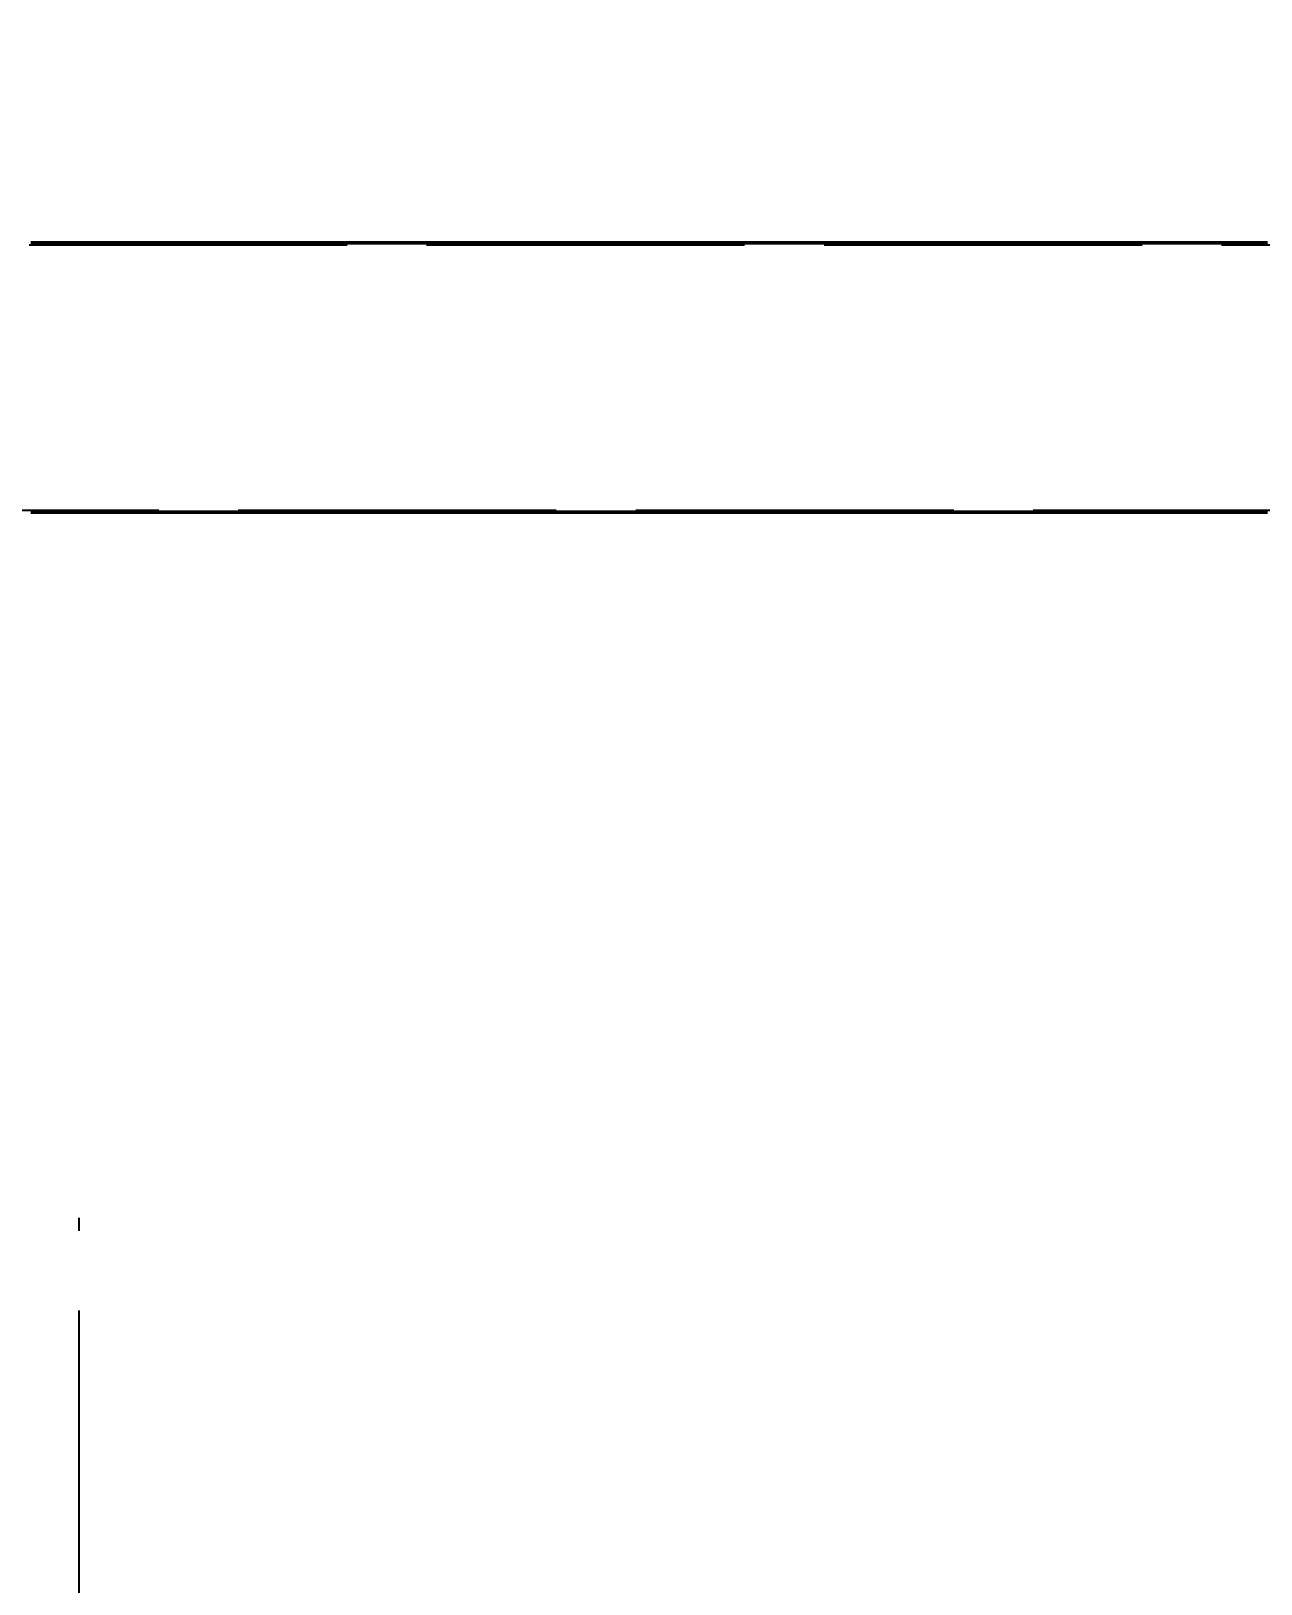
# Model space of a CAD drawing. Header units: millimetres. Extents: x 0 to 420, y 0 to 297.
# Drawn here: x 86.3 to 97.9, y 100.62 to 115.27 of the extents above; entities that cross this region are included whole.
import ezdxf

# ---------------------------------------------------------------- set-up
doc = ezdxf.new("R2010")
doc.units = ezdxf.units.MM
doc.linetypes.add('ISO02-TRAZOS', pattern=[3.75, 3, -0.75])
doc.linetypes.add('ISO04-TRAZO-PUNTO', pattern=[7.625, 6, -0.75, 0.125, -0.75])
for name, color, linetype, lineweight in [('01-VISIBLE', 7, 'CONTINUOUS', 50), ('02-OCULTA', 4, 'ISO02-TRAZOS', 25), ('03-EJE', 1, 'ISO04-TRAZO-PUNTO', 25), ('04-COTA', 3, 'CONTINUOUS', 25)]:
    doc.layers.add(name, color=color, linetype=linetype, lineweight=lineweight)
doc.styles.add('ISO3098', font='isocpeur.ttf')
doc.dimstyles.new('FLAMA-ISO', dxfattribs={"dimtxt": 3.5, "dimasz": 3, "dimexe": 2, "dimexo": 1, "dimgap": 1, "dimtad": 1, "dimdec": 1, "dimtxsty": 'ISO3098', "dimcen": 2.5, "dimclrd": 3, "dimclre": 3, "dimclrt": 3, "dimazin": 3, "dimtfac": 1, "dimtmove": 0, "dimatfit": 3, "dimlwd": 25, "dimlwe": 25})

msp = doc.modelspace()

# ---------------------------------------------------------------- linework, layer by layer
at = {"layer": '01-VISIBLE'}
for points in [[(97.959, 113.27), (97.882, 113.27), (97.806, 113.27), (97.73, 113.27), (97.654, 113.27), (97.578, 113.27), (97.501, 113.27), (97.425, 113.27), (97.349, 113.27), (97.272, 113.27), (97.196, 113.27), (97.12, 113.27), (97.044, 113.27), (96.968, 113.27), (96.891, 113.27), (96.815, 113.27), (96.739, 113.27), (96.662, 113.27), (96.586, 113.27), (96.51, 113.27), (96.434, 113.27), (96.358, 113.27), (96.281, 113.27), (96.205, 113.27), (96.129, 113.27), (96.052, 113.27), (95.976, 113.27), (95.9, 113.27), (95.824, 113.27), (95.748, 113.27), (95.671, 113.27), (95.595, 113.27), (95.519, 113.27), (95.442, 113.27), (95.366, 113.27), (95.29, 113.27), (95.214, 113.27), (95.138, 113.27), (95.061, 113.27), (94.985, 113.27), (94.909, 113.27), (94.832, 113.27), (94.756, 113.27), (94.68, 113.27), (94.604, 113.27), (94.528, 113.27), (94.451, 113.27), (94.375, 113.27), (94.299, 113.27), (94.222, 113.27), (94.146, 113.27), (94.07, 113.27), (93.994, 113.27), (93.918, 113.27), (93.841, 113.27), (93.765, 113.27), (93.689, 113.27), (93.612, 113.27), (93.536, 113.27), (93.46, 113.27), (93.384, 113.27), (93.308, 113.27), (93.231, 113.27), (93.155, 113.27), (93.079, 113.27), (93.002, 113.27), (92.926, 113.27), (92.85, 113.27), (92.774, 113.27), (92.698, 113.27), (92.621, 113.27), (92.545, 113.27), (92.469, 113.27), (92.392, 113.27), (92.316, 113.27), (92.24, 113.27), (92.164, 113.27), (92.088, 113.27), (92.011, 113.27), (91.935, 113.27), (91.859, 113.27), (91.782, 113.27), (91.706, 113.27), (91.63, 113.27), (91.554, 113.27), (91.478, 113.27), (91.401, 113.27), (91.325, 113.27), (91.249, 113.27), (91.172, 113.27), (91.096, 113.27), (91.02, 113.27), (90.944, 113.27), (90.868, 113.27), (90.791, 113.27), (90.715, 113.27), (90.639, 113.27), (90.562, 113.27), (90.486, 113.27), (90.41, 113.27), (90.334, 113.27), (90.257, 113.27), (90.181, 113.27), (90.105, 113.27), (90.029, 113.27), (89.953, 113.27), (89.876, 113.27), (89.8, 113.27), (89.724, 113.27), (89.647, 113.27), (89.571, 113.27), (89.495, 113.27), (89.419, 113.27), (89.343, 113.27), (89.266, 113.27), (89.19, 113.27), (89.114, 113.27), (89.037, 113.27), (88.961, 113.27), (88.885, 113.27), (88.809, 113.27), (88.733, 113.27), (88.656, 113.27), (88.58, 113.27), (88.504, 113.27), (88.427, 113.27), (88.351, 113.27), (88.275, 113.27), (88.199, 113.27), (88.123, 113.27), (88.046, 113.27), (87.97, 113.27), (87.894, 113.27), (87.817, 113.27), (87.741, 113.27), (87.665, 113.27), (87.589, 113.27), (87.513, 113.27), (87.436, 113.27), (87.36, 113.27), (87.284, 113.27), (87.207, 113.27), (87.131, 113.27), (87.055, 113.27), (86.979, 113.27), (86.903, 113.27), (86.826, 113.27), (86.75, 113.27), (86.674, 113.27), (86.597, 113.27), (86.521, 113.27), (86.445, 113.27), (86.369, 113.27), (86.293, 113.27)], [(86.293, 110.73), (86.369, 110.73), (86.445, 110.73), (86.521, 110.73), (86.597, 110.73), (86.674, 110.73), (86.75, 110.73), (86.826, 110.73), (86.903, 110.73), (86.979, 110.73), (87.055, 110.73), (87.131, 110.73), (87.207, 110.73), (87.284, 110.73), (87.36, 110.73), (87.436, 110.73), (87.513, 110.73), (87.589, 110.73), (87.665, 110.73), (87.741, 110.73), (87.817, 110.73), (87.894, 110.73), (87.97, 110.73), (88.046, 110.73), (88.123, 110.73), (88.199, 110.73), (88.275, 110.73), (88.351, 110.73), (88.427, 110.73), (88.504, 110.73), (88.58, 110.73), (88.656, 110.73), (88.733, 110.73), (88.809, 110.73), (88.885, 110.73), (88.961, 110.73), (89.037, 110.73), (89.114, 110.73), (89.19, 110.73), (89.266, 110.73), (89.343, 110.73), (89.419, 110.73), (89.495, 110.73), (89.571, 110.73), (89.647, 110.73), (89.724, 110.73), (89.8, 110.73), (89.876, 110.73), (89.953, 110.73), (90.029, 110.73), (90.105, 110.73), (90.181, 110.73), (90.257, 110.73), (90.334, 110.73), (90.41, 110.73), (90.486, 110.73), (90.562, 110.73), (90.639, 110.73), (90.715, 110.73), (90.791, 110.73), (90.868, 110.73), (90.944, 110.73), (91.02, 110.73), (91.096, 110.73), (91.172, 110.73), (91.249, 110.73), (91.325, 110.73), (91.401, 110.73), (91.478, 110.73), (91.554, 110.73), (91.63, 110.73), (91.706, 110.73), (91.782, 110.73), (91.859, 110.73), (91.935, 110.73), (92.011, 110.73), (92.088, 110.73), (92.164, 110.73), (92.24, 110.73), (92.316, 110.73), (92.392, 110.73), (92.469, 110.73), (92.545, 110.73), (92.621, 110.73), (92.698, 110.73), (92.774, 110.73), (92.85, 110.73), (92.926, 110.73), (93.002, 110.73), (93.079, 110.73), (93.155, 110.73), (93.231, 110.73), (93.308, 110.73), (93.384, 110.73), (93.46, 110.73), (93.536, 110.73), (93.612, 110.73), (93.689, 110.73), (93.765, 110.73), (93.841, 110.73), (93.918, 110.73), (93.994, 110.73), (94.07, 110.73), (94.146, 110.73), (94.222, 110.73), (94.299, 110.73), (94.375, 110.73), (94.451, 110.73), (94.528, 110.73), (94.604, 110.73), (94.68, 110.73), (94.756, 110.73), (94.832, 110.73), (94.909, 110.73), (94.985, 110.73), (95.061, 110.73), (95.138, 110.73), (95.214, 110.73), (95.29, 110.73), (95.366, 110.73), (95.442, 110.73), (95.519, 110.73), (95.595, 110.73), (95.671, 110.73), (95.748, 110.73), (95.824, 110.73), (95.9, 110.73), (95.976, 110.73), (96.052, 110.73), (96.129, 110.73), (96.205, 110.73), (96.281, 110.73), (96.358, 110.73), (96.434, 110.73), (96.51, 110.73), (96.586, 110.73), (96.662, 110.73), (96.739, 110.73), (96.815, 110.73), (96.891, 110.73), (96.968, 110.73), (97.044, 110.73), (97.12, 110.73), (97.196, 110.73), (97.272, 110.73), (97.349, 110.73), (97.425, 110.73), (97.501, 110.73), (97.578, 110.73), (97.654, 110.73), (97.73, 110.73), (97.806, 110.73), (97.882, 110.73), (97.959, 110.73)]]:
    msp.add_lwpolyline(points, dxfattribs=at)
at = {"layer": '02-OCULTA'}
for p, q in [((71.276, 113.25), (102.224, 113.25)), ((69.5, 110.75), (106, 110.75))]:
    msp.add_line(p, q, dxfattribs=at)
at = {"layer": '03-EJE'}
msp.add_line((86.75, 66.7), (86.75, 104.35), dxfattribs=at)

# ---------------------------------------------------------------- dimensions: what is measured, and where the dimension line sits
at = {"layer": '04-COTA'}
msp.add_linear_dim(base=(69.5, 137), p1=(69.5, 112), p2=(104, 112), dimstyle='FLAMA-ISO', override={"dimlfac": 10}, dxfattribs=at).render()

doc.saveas('drawing.dxf')
